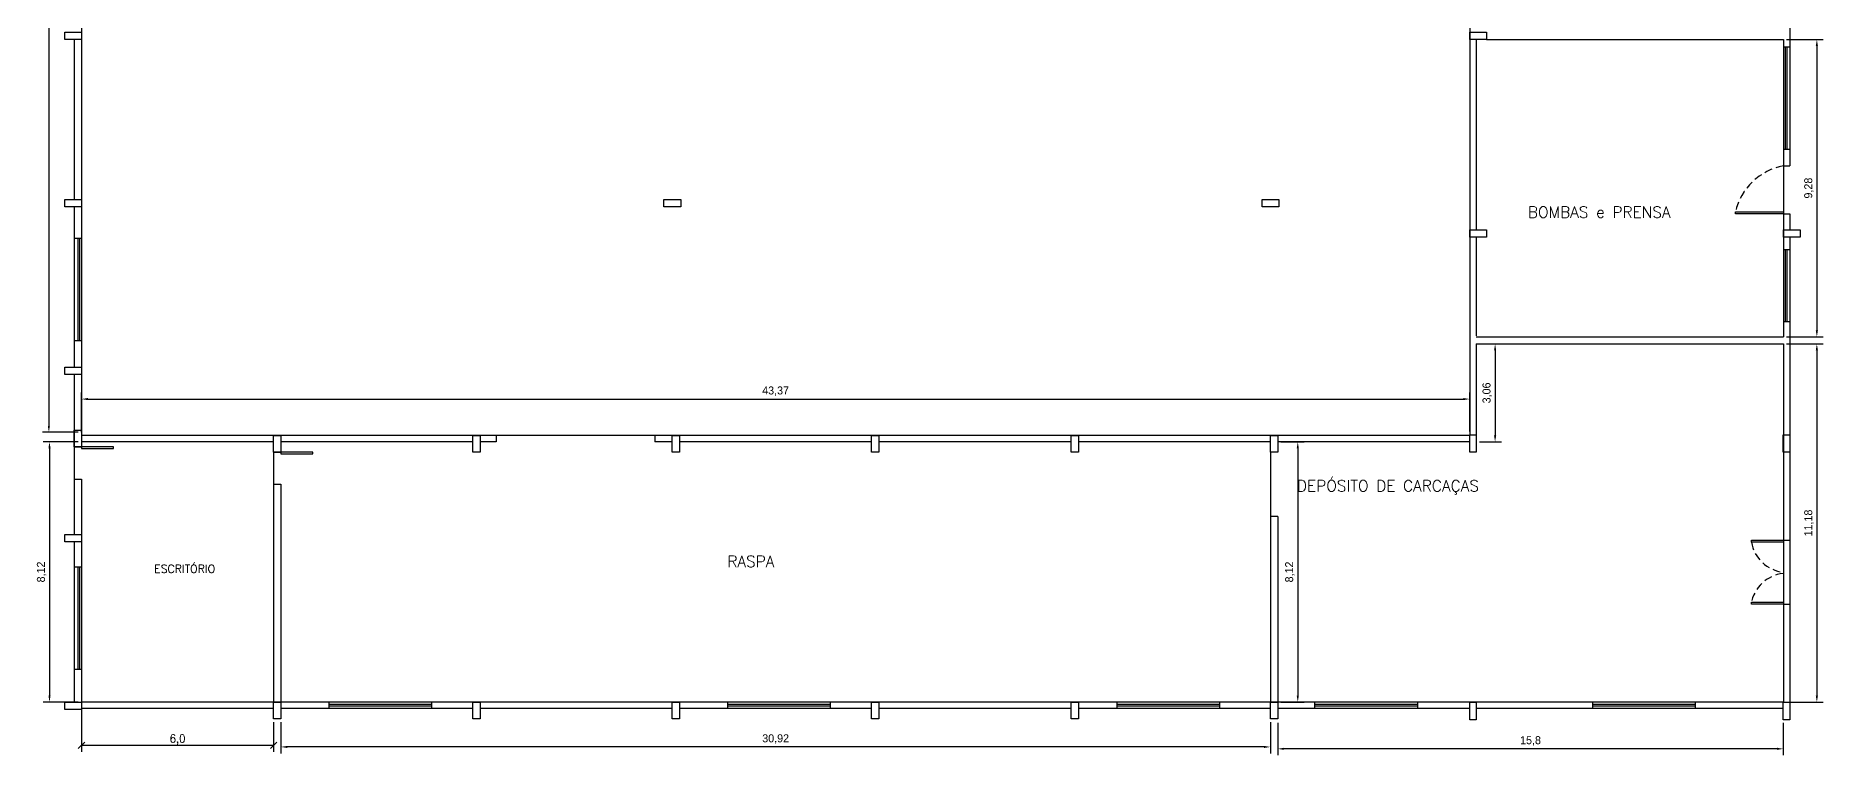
# Model space of a CAD drawing. Extents: x 103 to 641, y -58 to 322.
# Drawn here: x 223.2 to 279, y -58.2 to -35.7 of the extents above; entities that cross this region are included whole.
import ezdxf

# ---------------------------------------------------------------- set-up
doc = ezdxf.new("R2010")
doc.units = 0
doc.header["$MEASUREMENT"] = 0
doc.linetypes.add('DASHED2', pattern=[0.375, 0.25, -0.125])
for name, color, linetype in [('_ARQ', 5, 'Continuous'), ('_ARQ-TEXTO', 4, 'Continuous'), ('_COTAS', 4, 'Continuous')]:
    doc.layers.add(name, color=color, linetype=linetype)
doc.styles.add('textstyle3', font='romans')
doc.styles.add('textstyle5', font='')
doc.styles.get('textstyle5').set_extended_font_data('Standard')
doc.dimstyles.new('QCADDimStyle', dxfattribs={"dimscale": 0, "dimtxt": 0.25, "dimasz": 0.2, "dimexe": 0.2, "dimexo": 0.1, "dimgap": 0.1, "dimtad": 1, "dimtxsty": 'Standard', "dimcen": 2.5, "dimadec": 1, "dimazin": 3, "dimtfac": 1, "dimtmove": 2, "dimatfit": 3, "dimarcsym": 0})

# ---------------------------------------------------------------- blocks, each defined once
blk = doc.blocks.new('*D20')
at = {"layer": '_COTAS', "color": 0, "linetype": 'Continuous', "lineweight": -2, "transparency": 16777216}
for p, q in [((277.868, -35.862), (279.013, -35.862)), ((278.813, -36.062), (278.813, -44.945)), ((277.868, -45.145), (279.013, -45.145))]:
    blk.add_line(p, q, dxfattribs=at)
at = {"layer": '_COTAS', "color": 0, "linetype": 'Continuous', "transparency": 16777216}
for points in [[(278.78, -36.062), (278.847, -36.062), (278.813, -35.862)], [(278.78, -44.945), (278.847, -44.945), (278.813, -45.145)]]:
    blk.add_solid(points, dxfattribs=at)
at = {"layer": 'DEFPOINTS', "color": 0, "linetype": 'Continuous', "transparency": 16777216}
for p in [(277.768, -35.862), (277.768, -45.145), (278.813, -45.145)]:
    blk.add_point(p, dxfattribs=at)
at = {"layer": '_COTAS', "color": 0, "linetype": 'Continuous', "transparency": 16777216, "insert": (278.567, -40.503), "char_height": 0.25, "attachment_point": 5, "rotation": 90}
blk.add_mtext('9,28', dxfattribs=at)
blk = doc.blocks.new('*D21')
at = {"layer": '_COTAS', "color": 0, "linetype": 'Continuous', "lineweight": -2, "transparency": 16777216}
for p, q in [((277.868, -45.368), (279.013, -45.368)), ((278.813, -45.568), (278.813, -56.35)), ((277.866, -56.55), (279.013, -56.55))]:
    blk.add_line(p, q, dxfattribs=at)
at = {"layer": '_COTAS', "color": 0, "linetype": 'Continuous', "transparency": 16777216}
for points in [[(278.78, -45.568), (278.847, -45.568), (278.813, -45.368)], [(278.78, -56.35), (278.847, -56.35), (278.813, -56.55)]]:
    blk.add_solid(points, dxfattribs=at)
at = {"layer": 'DEFPOINTS', "color": 0, "linetype": 'Continuous', "transparency": 16777216}
for p in [(277.768, -45.368), (277.766, -56.55), (278.813, -56.55)]:
    blk.add_point(p, dxfattribs=at)
at = {"layer": '_COTAS', "color": 0, "linetype": 'Continuous', "transparency": 16777216, "insert": (278.567, -50.959), "char_height": 0.25, "attachment_point": 5, "rotation": 90}
blk.add_mtext('11,18', dxfattribs=at)
blk = doc.blocks.new('*D22')
at = {"layer": '_COTAS', "color": 0, "linetype": 'Continuous', "lineweight": -2, "transparency": 16777216}
for p, q in [((268.268, -45.368), (268.96, -45.368)), ((268.76, -45.568), (268.76, -48.225)), ((268.268, -48.425), (268.96, -48.425))]:
    blk.add_line(p, q, dxfattribs=at)
at = {"layer": '_COTAS', "color": 0, "linetype": 'Continuous', "transparency": 16777216}
for points in [[(268.727, -45.568), (268.794, -45.568), (268.76, -45.368)], [(268.727, -48.225), (268.794, -48.225), (268.76, -48.425)]]:
    blk.add_solid(points, dxfattribs=at)
at = {"layer": 'DEFPOINTS', "color": 0, "linetype": 'Continuous', "transparency": 16777216}
for p in [(268.168, -45.368), (268.168, -48.425), (268.76, -48.425)]:
    blk.add_point(p, dxfattribs=at)
at = {"layer": '_COTAS', "color": 0, "linetype": 'Continuous', "transparency": 16777216, "insert": (268.515, -46.897), "char_height": 0.25, "attachment_point": 5, "rotation": 90}
blk.add_mtext('3,06', dxfattribs=at)
blk = doc.blocks.new('*D23')
at = {"layer": '_COTAS', "color": 0, "linetype": 'Continuous', "lineweight": -2, "transparency": 16777216}
for p, q in [((262.068, -48.425), (262.795, -48.425)), ((262.595, -48.625), (262.595, -56.35)), ((262.068, -56.55), (262.795, -56.55))]:
    blk.add_line(p, q, dxfattribs=at)
at = {"layer": '_COTAS', "color": 0, "linetype": 'Continuous', "transparency": 16777216}
for points in [[(262.562, -48.625), (262.628, -48.625), (262.595, -48.425)], [(262.562, -56.35), (262.628, -56.35), (262.595, -56.55)]]:
    blk.add_solid(points, dxfattribs=at)
at = {"layer": 'DEFPOINTS', "color": 0, "linetype": 'Continuous', "transparency": 16777216}
for p in [(261.968, -48.425), (261.968, -56.55), (262.595, -56.55)]:
    blk.add_point(p, dxfattribs=at)
at = {"layer": '_COTAS', "color": 0, "linetype": 'Continuous', "transparency": 16777216, "insert": (262.349, -52.487), "char_height": 0.25, "attachment_point": 5, "rotation": 90}
blk.add_mtext('8,12', dxfattribs=at)
blk = doc.blocks.new('*D24')
at = {"layer": '_COTAS', "color": 0, "linetype": 'Continuous', "lineweight": -2, "transparency": 16777216}
for p, q in [((261.968, -57.198), (261.968, -58.208)), ((277.766, -57.198), (277.766, -58.208)), ((277.566, -58.008), (262.168, -58.008))]:
    blk.add_line(p, q, dxfattribs=at)
at = {"layer": '_COTAS', "color": 0, "linetype": 'Continuous', "transparency": 16777216}
for points in [[(262.168, -57.974), (262.168, -58.041), (261.968, -58.008)], [(277.566, -57.974), (277.566, -58.041), (277.766, -58.008)]]:
    blk.add_solid(points, dxfattribs=at)
at = {"layer": 'DEFPOINTS', "color": 0, "linetype": 'Continuous', "transparency": 16777216}
for p in [(261.968, -57.098), (277.766, -57.098), (261.968, -58.008)]:
    blk.add_point(p, dxfattribs=at)
at = {"layer": '_COTAS', "color": 0, "linetype": 'Continuous', "transparency": 16777216, "insert": (269.867, -57.762), "char_height": 0.25, "attachment_point": 5}
blk.add_mtext('15,8', dxfattribs=at)
blk = doc.blocks.new('*D25')
at = {"layer": '_COTAS', "color": 0, "linetype": 'Continuous', "lineweight": -2, "transparency": 16777216}
for p, q in [((230.822, -57.174), (230.822, -58.149)), ((261.739, -57.174), (261.739, -58.149)), ((261.539, -57.949), (231.022, -57.949))]:
    blk.add_line(p, q, dxfattribs=at)
at = {"layer": '_COTAS', "color": 0, "linetype": 'Continuous', "transparency": 16777216}
for points in [[(231.022, -57.916), (231.022, -57.983), (230.822, -57.949)], [(261.539, -57.916), (261.539, -57.983), (261.739, -57.949)]]:
    blk.add_solid(points, dxfattribs=at)
at = {"layer": 'DEFPOINTS', "color": 0, "linetype": 'Continuous', "transparency": 16777216}
for p in [(230.822, -57.074), (261.739, -57.074), (230.822, -57.949)]:
    blk.add_point(p, dxfattribs=at)
at = {"layer": '_COTAS', "color": 0, "linetype": 'Continuous', "transparency": 16777216, "insert": (246.281, -57.703), "char_height": 0.25, "attachment_point": 5}
blk.add_mtext('30,92', dxfattribs=at)
blk = doc.blocks.new('_OBLIQUE')
at = {"color": 0, "linetype": 'ByBlock'}
blk.add_line((-0.5, -0.5), (0.5, 0.5), dxfattribs=at)
blk = doc.blocks.new('*D26')
at = {"layer": '_COTAS', "color": 0, "linetype": 'Continuous', "lineweight": -2, "transparency": 16777216}
for p, q in [((224.593, -48.125), (224.593, -46.889)), ((267.966, -48.102), (267.966, -46.889)), ((224.793, -47.089), (267.766, -47.089))]:
    blk.add_line(p, q, dxfattribs=at)
at = {"layer": '_COTAS', "color": 0, "linetype": 'Continuous', "transparency": 16777216}
for points in [[(224.793, -47.055), (224.793, -47.122), (224.593, -47.089)], [(267.766, -47.055), (267.766, -47.122), (267.966, -47.089)]]:
    blk.add_solid(points, dxfattribs=at)
at = {"layer": 'DEFPOINTS', "color": 0, "linetype": 'Continuous', "transparency": 16777216}
for p in [(267.966, -47.089), (224.593, -48.225), (267.966, -48.202)]:
    blk.add_point(p, dxfattribs=at)
at = {"layer": '_COTAS', "color": 0, "linetype": 'Continuous', "transparency": 16777216, "insert": (246.279, -46.843), "char_height": 0.25, "attachment_point": 5}
blk.add_mtext('43,37', dxfattribs=at)
blk = doc.blocks.new('*D33')
at = {"layer": '_COTAS', "color": 0, "linetype": 'Continuous', "lineweight": -2, "transparency": 16777216}
for p, q in [((223.969, -20.174), (223.373, -20.174)), ((223.573, -20.374), (223.573, -47.925)), ((224.493, -48.125), (223.373, -48.125))]:
    blk.add_line(p, q, dxfattribs=at)
at = {"layer": '_COTAS', "color": 0, "linetype": 'Continuous', "transparency": 16777216}
for points in [[(223.539, -20.374), (223.606, -20.374), (223.573, -20.174)], [(223.539, -47.925), (223.606, -47.925), (223.573, -48.125)]]:
    blk.add_solid(points, dxfattribs=at)
at = {"layer": 'DEFPOINTS', "color": 0, "linetype": 'Continuous', "transparency": 16777216}
for p in [(224.069, -20.174), (223.573, -48.125), (224.593, -48.125)]:
    blk.add_point(p, dxfattribs=at)
at = {"layer": '_COTAS', "color": 0, "linetype": 'Continuous', "transparency": 16777216, "insert": (223.327, -34.15), "char_height": 0.25, "attachment_point": 5, "rotation": 90}
blk.add_mtext('27,95', dxfattribs=at)
blk = doc.blocks.new('*D34')
at = {"layer": '_COTAS', "color": 0, "linetype": 'Continuous', "lineweight": -2, "transparency": 16777216}
for p, q in [((224.493, -48.425), (223.392, -48.425)), ((223.592, -48.625), (223.592, -56.35)), ((224.493, -56.55), (223.392, -56.55))]:
    blk.add_line(p, q, dxfattribs=at)
at = {"layer": '_COTAS', "color": 0, "linetype": 'Continuous', "transparency": 16777216}
for points in [[(223.559, -48.625), (223.626, -48.625), (223.592, -48.425)], [(223.559, -56.35), (223.626, -56.35), (223.592, -56.55)]]:
    blk.add_solid(points, dxfattribs=at)
at = {"layer": 'DEFPOINTS', "color": 0, "linetype": 'Continuous', "transparency": 16777216}
for p in [(224.593, -48.425), (223.592, -56.55), (224.593, -56.55)]:
    blk.add_point(p, dxfattribs=at)
at = {"layer": '_COTAS', "color": 0, "linetype": 'Continuous', "transparency": 16777216, "insert": (223.347, -52.487), "char_height": 0.25, "attachment_point": 5, "rotation": 90}
blk.add_mtext('8,12', dxfattribs=at)

msp = doc.modelspace()

# ---------------------------------------------------------------- linework, layer by layer
at = {"layer": '_ARQ'}
for p, q in [((267.968, -9.716), (267.968, -48.202)), ((277.968, -35.139), (277.968, -39.803)), ((224.364, -35.862), (224.364, -40.862)), ((268.168, -35.862), (268.168, -41.803)), ((268.493, -35.862), (277.768, -35.862)), ((277.766, -36.093), (277.968, -36.093)), ((277.831, -39.293), (277.831, -36.096)), ((277.884, -39.293), (277.884, -36.096)), ((277.968, -39.293), (277.766, -39.293)), ((224.364, -41.091), (224.364, -46.091)), ((277.768, -41.303), (277.768, -45.145)), ((277.968, -41.303), (277.968, -41.803)), ((224.39, -42.068), (224.593, -42.068)), ((224.475, -42.068), (224.475, -45.265)), ((224.528, -42.068), (224.528, -45.265)), ((277.768, -42.424), (277.971, -42.424)), ((277.833, -44.678), (277.833, -42.427)), ((277.887, -44.678), (277.887, -42.427)), ((277.968, -42.032), (277.968, -56.75)), ((277.971, -44.678), (277.768, -44.678)), ((268.168, -45.145), (277.768, -45.145)), ((224.593, -45.268), (224.39, -45.268)), ((268.168, -45.368), (277.768, -45.368)), ((277.768, -45.368), (277.768, -56.55)), ((224.364, -46.32), (224.364, -51.32)), ((267.966, -48.225), (224.593, -48.225)), ((230.593, -48.425), (224.593, -48.425)), ((236.822, -48.425), (230.822, -48.425)), ((237.55, -48.425), (237.052, -48.425)), ((243.052, -48.425), (242.503, -48.425)), ((249.281, -48.425), (243.281, -48.425)), ((255.51, -48.425), (249.51, -48.425)), ((261.739, -48.425), (255.739, -48.425)), ((267.968, -48.425), (261.968, -48.425)), ((224.364, -51.55), (224.364, -56.55)), ((277.768, -51.494), (277.968, -51.494)), ((224.39, -52.329), (224.593, -52.329)), ((224.475, -52.329), (224.475, -55.526)), ((224.528, -52.329), (224.528, -55.526)), ((277.768, -53.494), (277.968, -53.494)), ((224.593, -55.529), (224.39, -55.529)), ((277.768, -56.55), (224.593, -56.55)), ((230.593, -56.75), (224.593, -56.75)), ((236.822, -56.75), (230.822, -56.75)), ((232.328, -56.75), (232.328, -56.547)), ((232.328, -56.612), (235.526, -56.612)), ((232.328, -56.665), (235.526, -56.665)), ((235.528, -56.547), (235.528, -56.75)), ((243.052, -56.75), (237.052, -56.75)), ((249.281, -56.75), (243.281, -56.75)), ((244.787, -56.75), (244.787, -56.547)), ((244.787, -56.612), (247.984, -56.612)), ((244.787, -56.665), (247.984, -56.665)), ((247.987, -56.547), (247.987, -56.75)), ((255.51, -56.75), (249.51, -56.75)), ((261.739, -56.75), (255.739, -56.75)), ((256.951, -56.75), (256.951, -56.547)), ((256.951, -56.612), (260.148, -56.612)), ((256.951, -56.665), (260.148, -56.665)), ((260.151, -56.547), (260.151, -56.75)), ((267.966, -56.75), (261.968, -56.75)), ((263.132, -56.75), (263.132, -56.547)), ((263.132, -56.612), (266.329, -56.612)), ((263.132, -56.665), (266.329, -56.665)), ((266.332, -56.547), (266.332, -56.75)), ((277.766, -56.75), (268.168, -56.75)), ((271.809, -56.75), (271.809, -56.547)), ((271.809, -56.612), (275.006, -56.612)), ((271.809, -56.665), (275.006, -56.665)), ((275.009, -56.547), (275.009, -56.75))]:
    msp.add_line(p, q, dxfattribs=at)
at = {"layer": '_ARQ', "linetype": 'Continuous'}
for p, q in [((224.593, -12.022), (224.593, -48.585)), ((277.768, -35.862), (277.768, -39.803)), ((277.768, -39.803), (277.768, -41.243)), ((277.768, -39.803), (277.968, -39.803)), ((277.768, -41.303), (277.968, -41.303)), ((268.168, -42.032), (268.168, -45.117)), ((268.168, -45.368), (268.168, -48.202)), ((224.364, -48.585), (224.593, -48.585)), ((237.55, -48.225), (237.55, -48.425)), ((242.503, -48.225), (242.503, -48.425)), ((230.593, -48.75), (230.593, -56.55)), ((230.593, -48.75), (230.822, -48.75)), ((261.739, -48.75), (261.739, -56.55)), ((224.364, -49.585), (224.593, -49.585)), ((224.593, -49.585), (224.593, -56.55)), ((230.593, -49.75), (230.822, -49.75)), ((230.822, -49.75), (230.822, -56.55)), ((261.968, -50.75), (261.739, -50.75)), ((261.968, -50.75), (261.968, -56.55)), ((277.768, -51.524), (277.768, -53.464)), ((230.593, -57.174), (230.593, -58.101))]:
    msp.add_line(p, q, dxfattribs=at)
at = {"layer": '_ARQ'}
for points in [[(224.069, -35.633), (224.593, -35.633), (224.593, -35.862), (224.069, -35.862)], [(267.968, -35.633), (268.493, -35.633), (268.493, -35.862), (267.968, -35.862)], [(224.069, -40.862), (224.593, -40.862), (224.593, -41.091), (224.069, -41.091)], [(242.789, -40.862), (243.314, -40.862), (243.314, -41.091), (242.789, -41.091)], [(261.477, -40.862), (262.001, -40.862), (262.001, -41.091), (261.477, -41.091)], [(267.968, -41.803), (268.493, -41.803), (268.493, -42.032), (267.968, -42.032)], [(277.768, -41.803), (278.293, -41.803), (278.293, -42.032), (277.768, -42.032)], [(224.069, -46.091), (224.593, -46.091), (224.593, -46.32), (224.069, -46.32)], [(224.593, -48.061), (224.593, -48.585), (224.364, -48.585), (224.364, -48.061)], [(230.822, -48.225), (230.822, -48.75), (230.593, -48.75), (230.593, -48.225)], [(237.052, -48.225), (237.052, -48.75), (236.822, -48.75), (236.822, -48.225)], [(243.281, -48.225), (243.281, -48.75), (243.052, -48.75), (243.052, -48.225)], [(249.51, -48.225), (249.51, -48.75), (249.281, -48.75), (249.281, -48.225)], [(255.739, -48.225), (255.739, -48.75), (255.51, -48.75), (255.51, -48.225)], [(261.968, -48.225), (261.968, -48.75), (261.739, -48.75), (261.739, -48.225)], [(224.069, -51.32), (224.593, -51.32), (224.593, -51.55), (224.069, -51.55)], [(224.069, -56.55), (224.593, -56.55), (224.593, -56.779), (224.069, -56.779)], [(230.822, -56.55), (230.822, -57.074), (230.593, -57.074), (230.593, -56.55)], [(237.052, -56.55), (237.052, -57.074), (236.822, -57.074), (236.822, -56.55)], [(243.281, -56.55), (243.281, -57.074), (243.052, -57.074), (243.052, -56.55)], [(249.51, -56.55), (249.51, -57.074), (249.281, -57.074), (249.281, -56.55)], [(255.739, -56.55), (255.739, -57.074), (255.51, -57.074), (255.51, -56.55)], [(261.968, -56.55), (261.968, -57.074), (261.739, -57.074), (261.739, -56.55)]]:
    msp.add_lwpolyline(points, close=True, dxfattribs=at)
at = {"layer": '_ARQ', "linetype": 'Continuous'}
for points in [[(277.768, -41.303), (276.268, -41.303), (276.268, -41.243), (277.768, -41.243)], [(225.593, -48.585), (224.593, -48.585), (224.593, -48.635), (225.593, -48.635)], [(268.168, -48.75), (267.966, -48.75), (267.966, -48.202), (268.168, -48.202)], [(277.968, -48.75), (277.766, -48.75), (277.766, -48.202), (277.968, -48.202)], [(231.822, -48.75), (230.822, -48.75), (230.822, -48.8), (231.822, -48.8)], [(277.768, -51.554), (276.768, -51.554), (276.768, -51.494), (277.768, -51.494)], [(277.768, -53.494), (276.768, -53.494), (276.768, -53.434), (277.768, -53.434)], [(268.168, -57.098), (267.966, -57.098), (267.966, -56.55), (268.168, -56.55)], [(277.968, -57.098), (277.766, -57.098), (277.766, -56.55), (277.968, -56.55)]]:
    msp.add_lwpolyline(points, close=True, dxfattribs=at)
at = {"layer": '_ARQ', "linetype": 'DASHED2'}
for centre, radius, start, end in [((278.142, -41.693), 1.927, 101.1833, 166.4784), ((277.889, -51.364), 1.136, 189.6213, 263.9217), ((277.881, -53.664), 1.136, 96.0783, 170.3787)]:
    msp.add_arc(centre, radius, start, end, dxfattribs=at)
at = {"layer": '_COTAS', "linetype": 'Continuous'}
for p, q in [((224.593, -56.65), (224.593, -58.101)), ((230.593, -57.901), (224.593, -57.901))]:
    msp.add_line(p, q, dxfattribs=at)

# ---------------------------------------------------------------- block references
at = {"layer": '_ARQ', "linetype": 'Continuous', "xscale": 0.2, "yscale": 0.2, "zscale": 0.2, "rotation": 180}
msp.add_blockref('_OBLIQUE', (224.593, -57.901), dxfattribs=at)
at = {"layer": '_ARQ', "linetype": 'Continuous', "xscale": 0.2, "yscale": 0.2, "zscale": 0.2}
msp.add_blockref('_OBLIQUE', (230.593, -57.901), dxfattribs=at)

# ---------------------------------------------------------------- texts
at = {"layer": '_ARQ-TEXTO', "style": 'textstyle3'}
for s, height, p in [('BOMBAS e PRENSA', 0.35, (269.786, -41.427)), ('DEPÓSITO DE CARCAÇAS', 0.35, (262.57, -49.97)), ('ESCRITÓRIO', 0.25, (226.862, -52.514)), ('RASPA', 0.35, (244.773, -52.332))]:
    msp.add_text(s, height=height, dxfattribs=at).set_placement(p)
at = {"layer": '_COTAS', "linetype": 'Continuous', "insert": (227.593, -57.726), "char_height": 0.25, "attachment_point": 5, "style": 'textstyle5'}
msp.add_mtext('6,0', dxfattribs=at)

# ---------------------------------------------------------------- dimensions: what is measured, and where the dimension line sits
at = {"layer": '_COTAS', "linetype": 'Continuous'}
for base, p1, p2, picture, middle in [((223.573, -48.125), (224.069, -20.174), (224.593, -48.125), '*D33', (223.327, -34.15)), ((278.813, -45.145), (277.768, -35.862), (277.768, -45.145), '*D20', (278.567, -40.503)), ((268.76, -48.425), (268.168, -45.368), (268.168, -48.425), '*D22', (268.515, -46.897)), ((278.813, -56.55), (277.768, -45.368), (277.766, -56.55), '*D21', (278.567, -50.959)), ((223.5924, -56.5497), (224.5932, -48.4252), (224.5932, -56.5497), '*D34', (223.3465, -52.4874)), ((262.595, -56.5497), (261.9684, -48.4252), (261.9684, -56.5497), '*D23', (262.3492, -52.4874))]:
    dim = msp.add_linear_dim(base=base, p1=p1, p2=p2, angle=90, dimstyle='QCADDimStyle', override={"dimscale": 1, "dimtoh": 0, "dimsah": 1, "dimcen": 0.2, "dimtdec": 2, "dimtofl": 1}, dxfattribs=at)
    dim.commit()
    dim.dimension.update_dxf_attribs({"geometry": picture, "text_midpoint": middle})
for base, p1, p2, picture, middle in [((267.966, -47.089), (224.593, -48.225), (267.966, -48.202), '*D26', (246.279, -46.843)), ((230.822, -57.949), (261.739, -57.074), (230.822, -57.074), '*D25', (246.281, -57.703)), ((261.968, -58.008), (277.766, -57.098), (261.968, -57.098), '*D24', (269.867, -57.762))]:
    dim = msp.add_linear_dim(base=base, p1=p1, p2=p2, dimstyle='QCADDimStyle', override={"dimscale": 1, "dimtoh": 0, "dimsah": 1, "dimcen": 0.2, "dimtdec": 2, "dimtofl": 1}, dxfattribs=at)
    dim.commit()
    dim.dimension.update_dxf_attribs({"geometry": picture, "text_midpoint": middle})

doc.saveas('drawing.dxf')
